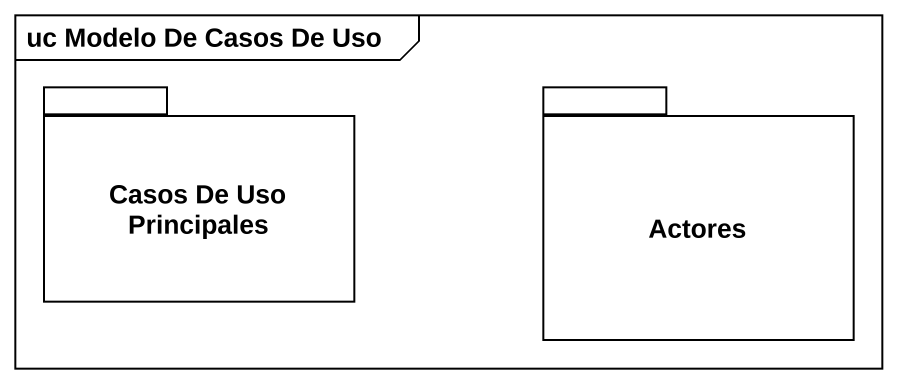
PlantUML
@startuml
mainframe uc Modelo De Casos De Uso
package "Casos De Uso Principales" as Casos_De_Uso_Principales {
}
package Actores {
}
@enduml
